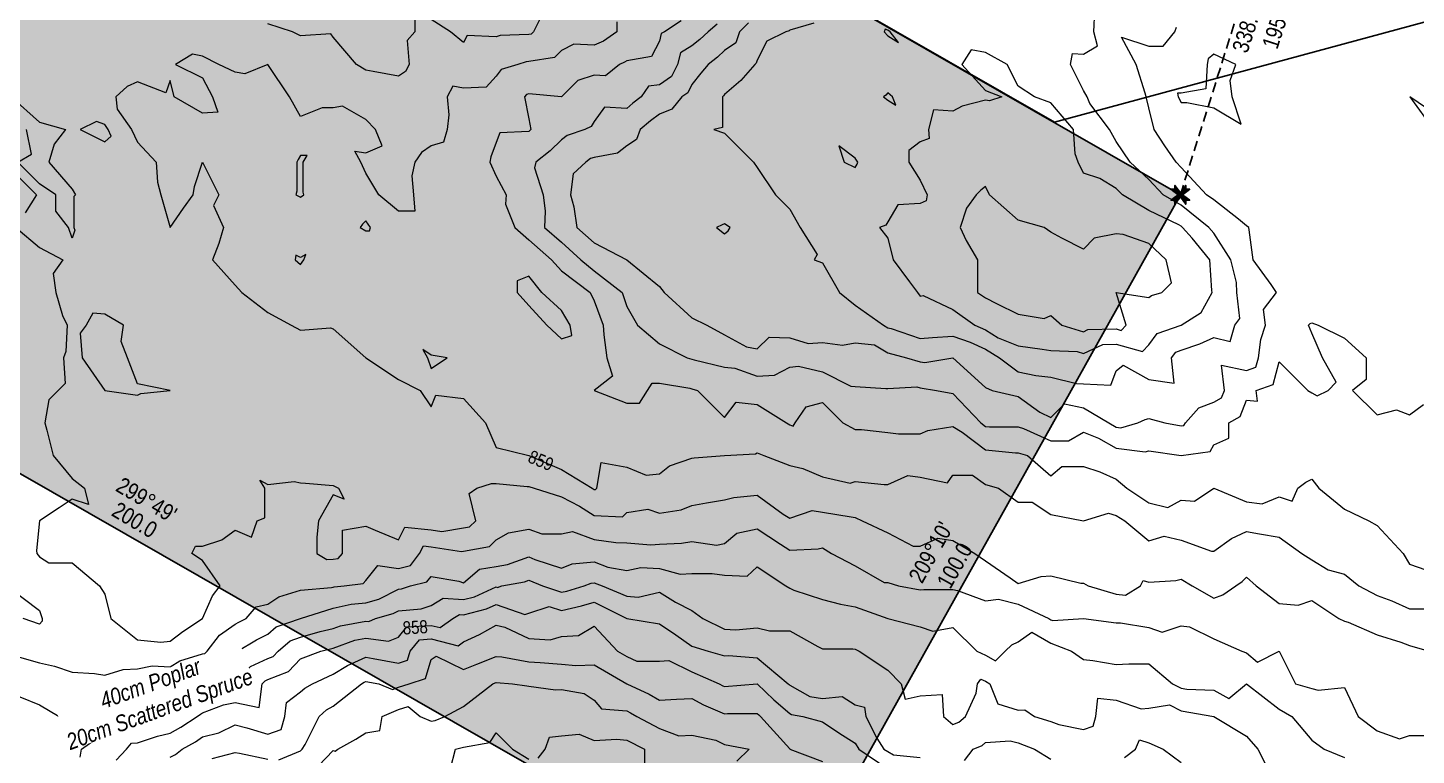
# Model space of a CAD drawing. Extents: x 532589 to 538856, y 6045658 to 6049082.
# Drawn here: x 536781 to 537628, y 6046908 to 6047352 of the extents above; entities that cross this region are included whole.
import ezdxf
from ezdxf.enums import TextEntityAlignment as Align

# ---------------------------------------------------------------- set-up
doc = ezdxf.new("R2010")
doc.units = 0
doc.header["$LTSCALE"] = 5
doc.linetypes.add('foc-TIELINE', pattern=[1.875, 1.25, -0.625])
doc.layers.add('C-TOPO-MAJR', color=7, linetype='Continuous', lineweight=15, true_color=0xd3aa5f)
doc.layers.add('C-TOPO-MINR', color=7, linetype='Continuous', lineweight=13, true_color=0xe9d5af)
doc.layers.add('C-TOPO-MAJR-TEXT', color=7, linetype='Continuous', true_color=0x644b1b)
for name, color, linetype in [('F-RW', 190, 'Continuous'), ('L-BD', 7, 'Continuous'), ('L-MON', 1, 'Continuous'), ('L-TIE', 7, 'foc-TIELINE'), ('L-TIE-T', 7, 'Continuous'), ('P-PROPOSED', 10, 'Continuous'), ('P-PROPOSED-H', 21, 'Continuous'), ('T-BUSH-T', 110, 'Continuous')]:
    doc.layers.add(name, color=color, linetype=linetype)
doc.styles.add('80L', font='ARIALN.TTF', dxfattribs={"height": 10})
doc.styles.add('80LS', font='ARIALNI.TTF', dxfattribs={"height": 10})
doc.styles.get("Standard").update_dxf_attribs({"font": 'ARIALN.TTF'})

# ---------------------------------------------------------------- blocks, each defined once
blk = doc.blocks.new('TEMP')
h = blk.add_hatch(color=255)
h.dxf.hatch_style = 1
h.paths.add_polyline_path([(0, 0.25), (-0.67, 1.15), (-0.67, 0.67), (-1.15, 0.67), (-0.25, 0), (-1.15, -0.67), (-0.67, -0.67), (-0.67, -1.15), (0, -0.25), (0.67, -1.15), (0.67, -0.67), (1.15, -0.67), (0.25, 0), (1.15, 0.67), (0.67, 0.67), (0.67, 1.15)])
h.paths.add_polyline_path([(0.57, 0.85), (0.57, 0.57), (0.85, 0.57), (0.08, 0), (0.85, -0.57), (0.57, -0.57), (0.57, -0.85), (0, -0.08), (-0.57, -0.85), (-0.57, -0.57), (-0.85, -0.57), (-0.08, 0), (-0.85, 0.57), (-0.57, 0.57), (-0.57, 0.85), (0, 0.08)], flags=16)
h = blk.add_hatch(color=1)
h.dxf.hatch_style = 1
h.paths.add_polyline_path([(0, 0.08), (-0.57, 0.85), (-0.57, 0.57), (-0.85, 0.57), (-0.08, 0), (-0.85, -0.57), (-0.57, -0.57), (-0.57, -0.85), (0, -0.08), (0.57, -0.85), (0.57, -0.57), (0.85, -0.57), (0.08, 0), (0.85, 0.57), (0.57, 0.57), (0.57, 0.85)])
at = {"color": 1}
for p, q in [((-0.08, 0), (0.08, 0)), ((0, 0.08), (0, -0.08))]:
    blk.add_line(p, q, dxfattribs=at)
at = {"color": 255, "flags": 128}
blk.add_lwpolyline([(-0.25, 0), (-1.15, 0.67), (-0.67, 0.67), (-0.67, 1.15), (0, 0.25), (0.67, 1.15), (0.67, 0.67), (1.15, 0.67), (0.25, 0), (1.15, -0.67), (0.67, -0.67), (0.67, -1.15), (0, -0.25), (-0.67, -1.15), (-0.67, -0.67), (-1.15, -0.67)], close=True, dxfattribs=at)
at = {"color": 1, "flags": 128}
blk.add_lwpolyline([(-0.08, 0), (-0.85, 0.57), (-0.57, 0.57), (-0.57, 0.85), (0, 0.08), (0.57, 0.85), (0.57, 0.57), (0.85, 0.57), (0.08, 0), (0.85, -0.57), (0.57, -0.57), (0.57, -0.85), (0, -0.08), (-0.57, -0.85), (-0.57, -0.57), (-0.85, -0.57)], close=True, dxfattribs=at)

msp = doc.modelspace()

# ---------------------------------------------------------------- hatches: boundary and pattern name
at = {"layer": 'P-PROPOSED-H'}
h = msp.add_hatch(color=256, dxfattribs=at)
h.dxf.hatch_style = 1
h.paths.add_polyline_path([(536616.85, 6047747.295), (537483.99, 6047250.258), (537240.418, 6046813.855), (536373.158, 6047310.681)])

# ---------------------------------------------------------------- linework, layer by layer
at = {"layer": 'C-TOPO-MAJR', "color": 9, "true_color": 0xbfbfbf, "flags": 128}
for points, elevation in [([(537140.016, 6047355.951), (537140.016, 6047349.829), (537132.011, 6047344.048), (537126.229, 6047341.684), (537113.906, 6047342.244), (537106.321, 6047338.452), (537102.055, 6047334.187), (537086.413, 6047331.582), (537084.818, 6047331.515), (537079.77, 6047329.921), (537069.566, 6047326.859), (537066.504, 6047322.685), (537060.444, 6047316.073), (537046.596, 6047315.443), (537039.96, 6047316.649), (537036.642, 6047310.013), (537037.548, 6047299.153), (537036.642, 6047290.104), (537034.343, 6047282.449), (537026.688, 6047280.15), (537020.833, 6047276.051), (537016.733, 6047270.196), (537015.073, 6047261.903), (537015.967, 6047250.288), (537016.733, 6047240.334), (537006.779, 6047240.334), (536994.832, 6047250.288), (536986.871, 6047263.553), (536983.805, 6047270.196), (536980.228, 6047276.839), (536986.871, 6047275.889), (536996.825, 6047280.15), (536992.726, 6047290.104), (536986.871, 6047296.325), (536972.656, 6047304.32), (536966.963, 6047303.37), (536960.32, 6047303.37), (536947.054, 6047298.065), (536940.418, 6047310.013), (536927.146, 6047329.921), (536913.092, 6047324.066), (536907.238, 6047325.181), (536897.284, 6047329.921), (536887.329, 6047334.897), (536881.109, 6047336.142), (536870.743, 6047329.921), (536887.329, 6047321.628), (536893.39, 6047310.013), (536896.619, 6047300.723), (536887.329, 6047300.059), (536869.912, 6047310.013), (536867.421, 6047319.967), (536864.931, 6047312.503), (536847.513, 6047319.2), (536841.226, 6047316.299), (536834.245, 6047310.013), (536835.076, 6047302.541), (536843.958, 6047290.104), (536847.513, 6047282.449), (536858.89, 6047270.196), (536859.766, 6047257.943), (536861.892, 6047250.288), (536867.421, 6047230.379), (536875.715, 6047241.994), (536881.636, 6047250.288), (536882.349, 6047255.269), (536887.329, 6047270.196), (536897.284, 6047250.288), (536893.972, 6047243.645), (536900.001, 6047230.379), (536897.284, 6047220.425), (536893.306, 6047210.471), (536907.238, 6047194.99), (536911.222, 6047190.563), (536927.146, 6047178.309), (536941.361, 6047170.654), (536947.054, 6047167.589), (536965.302, 6047168.994), (536966.963, 6047168.441), (536986.871, 6047150.746), (537006.779, 6047137.471), (537020.045, 6047130.838), (537026.688, 6047120.884), (537029.534, 6047127.991), (537046.596, 6047125.863), (537059.868, 6047110.929), (537066.504, 6047096.002), (537086.413, 6047091.021), (537106.321, 6047082.6), (537124.984, 6047071.113), (537126.229, 6047070.316), (537127.06, 6047070.282), (537127.89, 6047071.113), (537130.499, 6047086.751), (537146.138, 6047083.994), (537158.085, 6047079.074), (537166.046, 6047079.959), (537172.267, 6047084.8), (537185.954, 6047089.36), (537187.283, 6047089.693), (537205.863, 6047091.021), (537224.775, 6047092.017), (537225.771, 6047092.682), (537229.757, 6047091.021), (537245.679, 6047084.899), (537253.64, 6047083.06), (537265.588, 6047078.14), (537282.43, 6047074.179), (537285.496, 6047075.097), (537303.191, 6047073.326), (537305.404, 6047073.326), (537317.658, 6047078.768), (537325.312, 6047077.749), (537341.899, 6047074.434), (537345.221, 6047079.076), (537357.166, 6047079.076), (537365.129, 6047073.457), (537373.092, 6047071.113), (537385.037, 6047062.573), (537393.577, 6047062.573), (537404.946, 6047054.995), (537424.854, 6047051.205), (537440.164, 6047055.803), (537444.762, 6047054.525), (537450.195, 6047051.205), (537464.671, 6047038.951), (537474.039, 6047041.836), (537484.579, 6047039.442), (537503.064, 6047032.719), (537504.487, 6047032.624), (537515.208, 6047040.484), (537524.396, 6047044.568), (537532.357, 6047043.243), (537544.304, 6047041.25), (537558.09, 6047031.296), (537564.212, 6047027.316), (537574.167, 6047021.342), (537584.121, 6047018.624), (537592.967, 6047011.388), (537604.029, 6047005.533), (537613.077, 6047002.34), (537623.937, 6046997.451), (537637.874, 6046997.451)], 4295), ([(537306.937, 6047349.829), (537305.404, 6047350.696), (537303.871, 6047351.362), (537303.191, 6047349.829), (537305.404, 6047347.339), (537312.04, 6047343.193), (537306.937, 6047349.829)], 4300), ([(537485.376, 6047230.379), (537484.579, 6047231.022), (537483.046, 6047231.912), (537464.671, 6047240.732), (537448.747, 6047250.288), (537444.762, 6047254.023), (537434.808, 6047260.242), (537424.854, 6047263.555), (537421.708, 6047270.196), (537419.874, 6047275.176), (537418.732, 6047290.104), (537404.946, 6047306.391), (537394.992, 6047310.013), (537385.037, 6047316.656), (537378.405, 6047329.921), (537365.129, 6047337.161), (537356.279, 6047338.771), (537350.653, 6047329.921), (537365.129, 6047313.997), (537375.083, 6047310.013), (537367.473, 6047307.669), (537365.129, 6047308.02), (537350.796, 6047304.438), (537345.221, 6047301.304), (537333.274, 6047302.051), (537330.292, 6047290.104), (537330.745, 6047284.672), (537325.312, 6047282.633), (537318.205, 6047277.304), (537318.205, 6047270.196), (537325.312, 6047259.134), (537329.501, 6047250.288), (537328.931, 6047246.67), (537325.312, 6047244.98), (537311.625, 6047244.067), (537305.404, 6047233.701), (537304.159, 6047231.625), (537300.427, 6047230.379), (537305.404, 6047223.743), (537308.726, 6047210.471), (537318.676, 6047197.199), (537323.652, 6047190.563), (537325.312, 6047188.349), (537327.124, 6047188.751), (537345.221, 6047180.134), (537358.493, 6047170.654), (537365.129, 6047167.727), (537372.784, 6047163), (537385.037, 6047157.986), (537399.708, 6047155.984), (537404.946, 6047155.27), (537421.063, 6047154.537), (537424.854, 6047153.399), (537436.618, 6047158.89), (537444.762, 6047159.08), (537460.818, 6047154.599), (537464.671, 6047158.708), (537469.791, 6047165.534), (537484.579, 6047170.654), (537496.666, 6047178.475), (537503.38, 6047190.563), (537503.159, 6047191.891), (537501.997, 6047210.471), (537491.215, 6047223.743), (537485.376, 6047230.379)], 4300), ([(537308.251, 6047310.013), (537305.404, 6047312.503), (537304.297, 6047311.12), (537302.914, 6047310.013), (537305.404, 6047308.021), (537310.381, 6047305.036), (537308.251, 6047310.013)], 4300), ([(536948.715, 6047270.196), (536951.041, 6047274.183), (536947.054, 6047274.183), (536945.522, 6047271.729), (536944.841, 6047270.196), (536944.841, 6047252.501), (536944.208, 6047250.288), (536947.054, 6047248.755), (536949.046, 6047250.288), (536948.715, 6047251.948), (536948.715, 6047270.196)], 4295), ([(536989.085, 6047228.166), (536989.718, 6047230.379), (536986.871, 6047234.366), (536984.879, 6047232.371), (536983.55, 6047230.379), (536986.871, 6047228.166), (536989.085, 6047228.166)], 4295), ([(536949.046, 6047210.471), (536950.376, 6047213.793), (536947.054, 6047212.004), (536944.208, 6047213.318), (536943.733, 6047210.471), (536947.054, 6047207.625), (536949.046, 6047210.471)], 4295), ([(537111.559, 6047170.654), (537106.321, 6047179.703), (537094.374, 6047190.563), (537086.413, 6047200.517), (537079.176, 6047197.799), (537079.176, 6047190.563), (537086.413, 6047182.602), (537097.273, 6047170.654), (537106.321, 6047162.361), (537112.542, 6047164.434), (537111.559, 6047170.654)], 4295), ([(537030.674, 6047146.76), (537036.642, 6047150.746), (537026.688, 6047152.407), (537021.711, 6047155.723), (537024.474, 6047150.746), (537026.688, 6047144.11), (537030.674, 6047146.76)], 4295), ([(536834.468, 6046904.982), (536840.877, 6046911.846), (536843.958, 6046915.401), (536847.513, 6046915.533), (536859.678, 6046919.59), (536867.421, 6046921.457), (536874.058, 6046925.118), (536884.009, 6046931.755), (536886.058, 6046933.026), (536887.329, 6046933.889), (536900.091, 6046938.902), (536907.238, 6046940.201), (536921.786, 6046937.115), (536923.685, 6046951.663), (536925.377, 6046953.432), (536927.146, 6046954.23), (536939.648, 6046959.07), (536947.054, 6046966.831), (536959.491, 6046971.571), (536966.963, 6046973.383), (536980.234, 6046978.208), (536986.871, 6046979.431), (537000.747, 6046977.603), (537006.779, 6046980.226), (537011.854, 6046986.405), (537026.688, 6046987.333), (537032.217, 6046985.951), (537039.96, 6046991.48), (537044.108, 6046993.968), (537046.596, 6046993.794), (537060.606, 6046997.378), (537066.504, 6047000.087), (537083.922, 6046993.97), (537086.413, 6046994.8), (537098.855, 6046998.946), (537106.321, 6046996.457), (537118.538, 6046999.171), (537126.229, 6047001.434), (537146.138, 6046991.48), (537166.046, 6046988.333), (537176, 6046981.525), (537185.954, 6046974.718), (537195.908, 6046971.571), (537205.863, 6046968.725), (537208.461, 6046968.972), (537225.771, 6046967.591), (537244.73, 6046951.663), (537245.216, 6046951.199), (537245.679, 6046950.796), (537257.844, 6046943.92), (537265.588, 6046942.671), (537277.675, 6046943.842), (537285.496, 6046938.781), (537291.183, 6046937.442), (537292.132, 6046931.755), (537298.764, 6046918.487), (537303.105, 6046911.846), (537305.404, 6046910.273), (537308.92, 6046908.33), (537325.312, 6046906.609)], 4290), ([(537352.328, 6046904.739), (537357.658, 6046911.846), (537362.994, 6046913.981), (537365.129, 6046915.831), (537380.062, 6046916.821), (537385.037, 6046915.637), (537394.992, 6046911.846), (537404.946, 6046905.724)], 4290), ([(537449.956, 6046906.653), (537456.71, 6046911.846), (537458.984, 6046917.533), (537464.671, 6046915.637), (537473.517, 6046911.846), (537484.579, 6046903.553)], 4290)]:
    msp.add_lwpolyline(points, dxfattribs=dict(at, elevation=elevation))
at = {"layer": 'C-TOPO-MINR', "color": 254, "true_color": 0xd9d9d9, "flags": 128}
for points, elevation in [([(537016.727, 6047359.79), (537016.727, 6047349.829), (537012.206, 6047344.403), (537013.414, 6047329.921), (537011.203, 6047325.498), (537006.779, 6047322.682), (536991.29, 6047325.502), (536986.871, 6047326.306), (536981.187, 6047329.921), (536966.963, 6047346.504), (536965.633, 6047348.499), (536947.054, 6047347.344), (536942.082, 6047349.829), (536927.146, 6047354.606)], 4294), ([(537094.944, 6047361.206), (537089.253, 6047349.829), (537087.833, 6047348.409), (537086.413, 6047348.173), (537068.892, 6047347.442), (537066.504, 6047346.688), (537048.805, 6047347.62), (537046.596, 6047343.203), (537038.642, 6047349.829), (537026.688, 6047357.298)], 4294), ([(537179.319, 6047356.465), (537169.11, 6047349.829), (537167.217, 6047348.658), (537166.046, 6047344.14), (537161.306, 6047334.661), (537146.138, 6047332.13), (537144.855, 6047331.204), (537141.718, 6047329.921), (537133.196, 6047322.954), (537126.229, 6047323.286), (537116.274, 6047319.968), (537106.321, 6047310.014), (537106.32, 6047310.014), (537086.413, 6047312.001), (537084.883, 6047311.542), (537083.761, 6047310.013), (537086.413, 6047296.746), (537087.657, 6047290.104), (537087.035, 6047289.482), (537086.413, 6047288.999), (537068.601, 6047288.008), (537066.504, 6047282.136), (537063.188, 6047273.512), (537062.524, 6047270.196), (537066.504, 6047261.67), (537072.634, 6047250.288), (537072.196, 6047244.596), (537077.757, 6047230.379), (537086.413, 6047222.724), (537100.261, 6047210.471), (537106.321, 6047203.834), (537123.744, 6047190.563), (537126.229, 6047185.59), (537131.658, 6047170.654), (537132.2, 6047164.684), (537134.019, 6047150.746), (537137.427, 6047139.548), (537126.229, 6047130.841), (537126.227, 6047130.84), (537126.224, 6047130.838), (537126.229, 6047130.814), (537126.231, 6047130.836), (537146.138, 6047123.093), (537153.882, 6047123.093), (537158.805, 6047130.838), (537161.62, 6047135.264), (537166.046, 6047135.264), (537184.628, 6047132.164), (537185.954, 6047131.743), (537189.272, 6047130.838), (537205.863, 6047114.247), (537212.972, 6047123.728), (537225.771, 6047122.127), (537243.685, 6047110.929), (537245.679, 6047109.756), (537247.674, 6047108.935), (537249.005, 6047110.929), (537255.636, 6047120.881), (537265.588, 6047123.373), (537278.031, 6047110.929), (537285.496, 6047106.949), (537289.476, 6047106.949), (537305.404, 6047105.074), (537312.039, 6047104.294), (537325.312, 6047104.294), (537329.838, 6047106.404), (537345.221, 6047108.836), (537350.905, 6047105.245), (537365.129, 6047094.575), (537383.444, 6047092.614), (537385.037, 6047092.614), (537390.727, 6047091.021), (537404.946, 6047078.581), (537411.581, 6047084.386), (537424.854, 6047084.386), (537434.811, 6047081.065), (537444.762, 6047076.64), (537451.397, 6047071.113), (537464.671, 6047062.063), (537476.381, 6047059.402), (537484.579, 6047063.874), (537492.542, 6047063.15), (537504.487, 6047071.109), (537504.489, 6047071.111), (537524.396, 6047062.818), (537533.876, 6047061.632), (537544.304, 6047065.804), (537552.267, 6047063.15), (537555.676, 6047071.113), (537560.478, 6047074.847), (537564.212, 6047076.543), (537568.48, 6047071.113), (537584.121, 6047058.23), (537599.056, 6047051.205), (537604.029, 6047048.364), (537619.957, 6047031.296), (537623.937, 6047024.662), (537633.885, 6047021.348)], 4296), ([(537260.278, 6047355.139), (537245.679, 6047350.695), (537245.205, 6047350.303), (537243.192, 6047349.829), (537231.579, 6047344.021), (537225.771, 6047332.408), (537225.149, 6047330.543), (537224.24, 6047329.921), (537215.818, 6047319.966), (537205.863, 6047311.544), (537205.176, 6047310.699), (537204.618, 6047310.013), (537204.618, 6047291.349), (537199.221, 6047290.104), (537205.863, 6047287.894), (537223.56, 6047270.196), (537225.771, 6047266.879), (537236.828, 6047250.288), (537245.679, 6047241.436), (537251.902, 6047230.379), (537262.27, 6047213.788), (537260.609, 6047210.471), (537265.588, 6047208.661), (537276.064, 6047190.563), (537285.496, 6047182.773), (537302.915, 6047170.654), (537305.404, 6047169.123), (537307.501, 6047168.558), (537325.312, 6047162.417), (537332.777, 6047163.19), (537345.221, 6047164.018), (537355.701, 6047160.174), (537365.129, 6047156.015), (537373.661, 6047150.746), (537385.037, 6047142.214), (537395.896, 6047139.887), (537404.946, 6047138.8), (537420.664, 6047135.028), (537424.854, 6047134.818), (537441.621, 6047133.979), (537444.762, 6047142.778), (537449.187, 6047146.322), (537464.671, 6047137.475), (537480.156, 6047135.261), (537478.606, 6047150.746), (537481.166, 6047154.159), (537484.579, 6047155.341), (537495.956, 6047159.277), (537504.487, 6047163.187), (537514.444, 6047160.698), (537517.286, 6047170.654), (537520.248, 6047174.802), (537518.495, 6047190.563), (537518.268, 6047196.69), (537514.726, 6047210.471), (537504.487, 6047226.76), (537501.303, 6047230.379), (537484.579, 6047243.866), (537473.52, 6047250.288), (537464.671, 6047259.658), (537453.473, 6047270.196), (537444.762, 6047282.866), (537440.782, 6047290.104), (537428.836, 6047306.031), (537427.065, 6047310.013), (537424.854, 6047313.994), (537416.891, 6047329.921), (537418.219, 6047336.556), (537424.854, 6047336.045), (537433.387, 6047341.297), (537431.254, 6047349.829), (537431.72, 6047362.872)], 4299), ([(537201.269, 6047354.423), (537195.909, 6047349.829), (537190.797, 6047344.987), (537185.954, 6047341.298), (537178.927, 6047336.948), (537177.105, 6047329.921), (537173.511, 6047322.456), (537166.046, 6047317.478), (537159.411, 6047316.648), (537154.847, 6047310.013), (537149.903, 6047306.247), (537146.138, 6047303.047), (537132.513, 6047303.729), (537126.229, 6047295.08), (537124.421, 6047291.913), (537120.547, 6047290.104), (537109.877, 6047286.548), (537106.321, 6047283.881), (537099.477, 6047277.04), (537090.679, 6047270.196), (537089.927, 6047266.682), (537095.174, 6047250.288), (537096.367, 6047240.333), (537095.893, 6047230.379), (537106.321, 6047221.254), (537118.085, 6047210.471), (537126.229, 6047203.836), (537143.295, 6047190.563), (537146.138, 6047182.034), (537152.776, 6047170.654), (537166.046, 6047159.277), (537183.116, 6047150.746), (537185.954, 6047149.844), (537187.195, 6047149.505), (537205.863, 6047145.057), (537212.152, 6047144.457), (537225.771, 6047139.464), (537236.347, 6047140.17), (537245.679, 6047145.057), (537250.874, 6047145.552), (537265.588, 6047142.119), (537282.842, 6047133.491), (537285.496, 6047133.18), (537304.162, 6047132.08), (537305.404, 6047132.007), (537323.101, 6047133.049), (537325.312, 6047132.43), (537335.27, 6047130.838), (537345.221, 6047128.849), (537362.286, 6047110.929), (537365.129, 6047108.797), (537367.518, 6047108.541), (537385.037, 6047108.541), (537388.355, 6047107.612), (537404.946, 6047100.07), (537415.805, 6047100.07), (537424.854, 6047105.24), (537434.046, 6047101.738), (537444.762, 6047095.516), (537462.459, 6047093.233), (537464.671, 6047093.865), (537484.563, 6047091.021), (537484.579, 6047091.018), (537484.582, 6047091.019), (537484.595, 6047091.021), (537502.098, 6047093.411), (537504.487, 6047097.656), (537513.679, 6047101.738), (537513.679, 6047110.929), (537520.415, 6047114.91), (537524.396, 6047124.865), (537531.033, 6047124.201), (537530.368, 6047130.838), (537540.638, 6047134.504), (537544.304, 6047148.263), (537561.729, 6047130.838), (537564.212, 6047129.419), (537567.522, 6047127.529), (537574.16, 6047130.838), (537579.148, 6047135.81), (537570.849, 6047150.746), (537564.212, 6047165.682), (537562.224, 6047170.654), (537563.218, 6047171.648), (537564.212, 6047171.98), (537568.189, 6047170.654), (537584.121, 6047162.689), (537597.392, 6047150.746), (537597.392, 6047137.475), (537589.093, 6047130.838), (537604.029, 6047115.902), (537615.974, 6047118.893), (537623.937, 6047115.904), (537632.472, 6047122.303)], 4297), ([(537220.38, 6047355.221), (537214.988, 6047349.829), (537212.706, 6047342.985), (537205.863, 6047338.303), (537201.558, 6047334.225), (537195.908, 6047329.921), (537191.445, 6047324.43), (537185.954, 6047317.673), (537183.465, 6047312.502), (537179.731, 6047310.013), (537173.597, 6047302.462), (537166.046, 6047299.585), (537160.665, 6047295.486), (537154.333, 6047290.104), (537152.195, 6047284.047), (537146.138, 6047280.151), (537140.565, 6047275.769), (537126.229, 6047273.04), (537124.096, 6047272.329), (537121.251, 6047270.196), (537113.487, 6047263.03), (537111.752, 6047250.288), (537113.788, 6047242.821), (537115.75, 6047230.379), (537126.229, 6047220.899), (537146.133, 6047210.476), (537146.138, 6047210.474), (537146.141, 6047210.471), (537166.046, 6047194.295), (537169.031, 6047190.563), (537185.954, 6047175.18), (537195.007, 6047170.654), (537205.863, 6047164.683), (537219.134, 6047157.383), (537225.771, 6047156.175), (537233.011, 6047163.415), (537245.679, 6047162.863), (537256.88, 6047159.454), (537265.588, 6047160.035), (537277.837, 6047158.405), (537285.496, 6047159.799), (537297.438, 6047158.712), (537305.404, 6047153.809), (537316.78, 6047150.746), (537325.312, 6047148.357), (537328.157, 6047147.902), (537345.205, 6047150.746), (537345.219, 6047150.748), (537345.221, 6047150.748), (537345.225, 6047150.746), (537365.129, 6047132.492), (537369.101, 6047130.838), (537385.037, 6047127.045), (537398.315, 6047117.56), (537404.946, 6047114.245), (537413.242, 6047122.541), (537424.854, 6047120.219), (537440.337, 6047110.929), (537444.762, 6047108.36), (537447.713, 6047107.979), (537458.04, 6047110.929), (537462.577, 6047113.023), (537464.671, 6047113.582), (537474.622, 6047110.929), (537484.579, 6047109.12), (537486.171, 6047109.337), (537487.067, 6047110.929), (537495.198, 6047120.219), (537504.487, 6047123.598), (537509.038, 6047126.287), (537510.857, 6047130.838), (537509.014, 6047146.22), (537524.396, 6047142.924), (537530.16, 6047144.982), (537531.696, 6047150.746), (537533.178, 6047161.872), (537535.881, 6047170.654), (537534.781, 6047180.177), (537542.776, 6047190.563), (537539.338, 6047195.529), (537528.377, 6047210.471), (537525.925, 6047228.85), (537525.816, 6047230.379), (537524.396, 6047231.326), (537519.423, 6047235.352), (537504.487, 6047247.145), (537499.894, 6047250.288), (537484.579, 6047266.881), (537481.519, 6047270.196), (537474.628, 6047280.147), (537467.988, 6047290.104), (537464.671, 6047303.387), (537463.143, 6047310.013), (537462.464, 6047312.22), (537457.012, 6047329.921), (537448.076, 6047346.516), (537464.671, 6047340.981), (537473.519, 6047340.981), (537480.607, 6047349.829), (537481.74, 6047352.668)], 4298), ([(537514.443, 6047319.965), (537517.765, 6047329.921), (537504.487, 6047336.049), (537501.024, 6047333.384), (537500.295, 6047329.921), (537499.508, 6047314.992), (537484.579, 6047312.355), (537482.237, 6047312.355), (537482.684, 6047310.013), (537484.579, 6047306.695), (537487.896, 6047306.695), (537504.487, 6047303.374), (537521.086, 6047293.414), (537515.55, 6047310.013), (537514.443, 6047319.965)], 4297), ([(536770.365, 6047310.013), (536787.788, 6047294.528), (536803.714, 6047290.104), (536796.637, 6047281.255), (536793.472, 6047270.196), (536807.696, 6047253.613), (536809.691, 6047250.288), (536808.805, 6047249.179), (536808.805, 6047230.379), (536809.359, 6047228.717), (536807.696, 6047223.735), (536805.48, 6047230.379), (536797.73, 6047240.346), (536797.73, 6047250.288), (536787.788, 6047256.929), (536774.521, 6047270.196), (536782.815, 6047275.169), (536779.824, 6047290.104)], 4294), ([(537643.846, 6047296.743), (537623.949, 6047310.001), (537638.536, 6047290.104)], 4298), ([(536829.736, 6047290.104), (536827.604, 6047293.089), (536822.63, 6047295.078), (536812.675, 6047290.104), (536827.604, 6047282.64), (536831.584, 6047286.124), (536829.736, 6047290.104)], 4294), ([(537286.743, 6047268.949), (537287.159, 6047270.196), (537285.496, 6047272.69), (537275.53, 6047280.162), (537278.852, 6047270.196), (537285.496, 6047266.871), (537286.743, 6047268.949)], 4299), ([(536767.879, 6047268.386), (536785.978, 6047250.288), (536778.939, 6047239.228)], 4294), ([(537475.393, 6047210.471), (537464.671, 6047220.427), (537449.187, 6047225.955), (537444.762, 6047226.398), (537431.492, 6047223.742), (537424.854, 6047217.098), (537411.587, 6047223.738), (537404.946, 6047227.536), (537400.964, 6047230.379), (537385.037, 6047234.803), (537367.614, 6047250.288), (537365.129, 6047255.26), (537362.288, 6047253.129), (537359.445, 6047250.288), (537353.512, 6047241.996), (537349.645, 6047230.379), (537353.189, 6047222.411), (537360.155, 6047210.471), (537360.155, 6047195.537), (537360.155, 6047190.563), (537365.129, 6047187.247), (537371.763, 6047183.928), (537385.037, 6047177.289), (537400.963, 6047174.638), (537404.946, 6047176.628), (537411.584, 6047170.654), (537424.854, 6047166.672), (537427.569, 6047167.939), (537444.762, 6047168.339), (537447.973, 6047167.443), (537450.985, 6047170.654), (537444.765, 6047190.561), (537464.671, 6047187.503), (537466.478, 6047188.755), (537472.624, 6047190.563), (537478.605, 6047196.536), (537475.393, 6047210.471)], 4301), ([(536773.306, 6047230.379), (536787.788, 6047218.128), (536802.007, 6047210.471), (536796.083, 6047202.176), (536797.744, 6047190.563), (536801.722, 6047176.628), (536804.708, 6047170.654), (536803.902, 6047154.54), (536802.385, 6047150.746), (536803.428, 6047135.106), (536799.16, 6047130.838), (536793.474, 6047125.152), (536791.101, 6047110.929), (536792.207, 6047106.51), (536796.083, 6047091.021), (536807.696, 6047077.083), (536815.161, 6047071.113), (536817.644, 6047061.165), (536807.696, 6047064.479), (536799.733, 6047059.168), (536787.792, 6047051.205), (536787.8, 6047051.192), (536787.788, 6047051.192), (536785.978, 6047033.106), (536786.128, 6047031.296), (536787.788, 6047029.2), (536793.477, 6047025.607), (536807.696, 6047025.607), (536824.287, 6047011.388), (536827.604, 6047006.409), (536831.335, 6046991.48), (536847.513, 6046978.541), (536861.891, 6046977.102), (536867.421, 6046977.794), (536875.241, 6046983.659), (536887.327, 6046991.48), (536887.327, 6046991.482), (536887.329, 6046991.483), (536893.389, 6047005.329), (536898.048, 6047011.388), (536887.329, 6047026.877), (536880.703, 6047031.296), (536882.91, 6047035.715), (536887.329, 6047035.715), (536898.942, 6047039.592), (536907.238, 6047045.515), (536917.201, 6047041.241), (536920.502, 6047051.205), (536925.333, 6047053.018), (536925.333, 6047071.113), (536922.163, 6047076.096), (536927.146, 6047073.329), (536943.078, 6047075.09), (536947.054, 6047074.426), (536950.114, 6047074.172), (536966.963, 6047072.776), (536970.288, 6047071.113), (536973.607, 6047064.469), (536966.963, 6047067.126), (536958.111, 6047051.205), (536957.004, 6047041.246), (536957.004, 6047031.296), (536963.168, 6047027.502), (536966.963, 6047027.832), (536970.027, 6047028.231), (536972.654, 6047031.296), (536972.654, 6047045.513), (536986.871, 6047047.885), (536992.561, 6047045.515), (537006.779, 6047039.592), (537010.761, 6047047.223), (537026.688, 6047045.59), (537033.323, 6047044.569), (537046.596, 6047046.939), (537050.215, 6047047.585), (537054.061, 6047051.205), (537049.915, 6047067.793), (537054.564, 6047071.113), (537063.662, 6047073.956), (537066.504, 6047073.956), (537085.363, 6047072.163), (537086.413, 6047072.063), (537089.738, 6047071.113), (537106.321, 6047065.876), (537117.38, 6047060.054), (537126.229, 6047054.389), (537143.651, 6047053.692), (537146.138, 6047056.179), (537158.937, 6047058.314), (537166.046, 6047055.944), (537179.317, 6047057.842), (537185.954, 6047060.574), (537194.914, 6047062.153), (537205.863, 6047064.087), (537211.55, 6047065.425), (537225.771, 6047066.919), (537241.693, 6047055.191), (537245.679, 6047052.867), (537259.365, 6047057.427), (537265.588, 6047056.443), (537283.011, 6047053.69), (537285.496, 6047053.193), (537289.915, 6047051.205), (537305.404, 6047043.87), (537320.893, 6047035.715), (537325.312, 6047035.715), (537336.031, 6047040.486), (537345.221, 6047039.26), (537358.491, 6047031.296), (537365.129, 6047026.7), (537380.054, 6047016.371), (537385.037, 6047012.923), (537399.09, 6047017.244), (537404.946, 6047017.61), (537423.191, 6047013.051), (537424.854, 6047013.051), (537427.704, 6047011.388), (537444.762, 6047006.412), (537450.45, 6047005.7), (537459.698, 6047011.388), (537461.357, 6047014.701), (537464.671, 6047013.727), (537481.263, 6047014.704), (537484.579, 6047015.653), (537491.213, 6047011.388), (537504.487, 6047003.923), (537509.916, 6047005.959), (537517.761, 6047011.388), (537521.682, 6047014.101), (537524.396, 6047016.815), (537530.366, 6047011.388), (537544.304, 6047000.669), (537555.917, 6046999.775), (537564.212, 6047002.536), (537580.803, 6046991.48), (537584.121, 6046989.821), (537586.332, 6046989.269), (537604.029, 6046981.527), (537618.511, 6046976.998), (537623.937, 6046975.083), (537635.877, 6046971.571)], 4294), ([(537208.073, 6047228.169), (537209.18, 6047230.379), (537205.863, 6047232.59), (537204.332, 6047231.91), (537200.884, 6047230.379), (537205.863, 6047226.398), (537208.073, 6047228.169)], 4299), ([(536867.423, 6047130.838), (536867.421, 6047130.841), (536867.415, 6047130.844), (536847.513, 6047134.824), (536841.383, 6047150.746), (536837.554, 6047160.705), (536838.977, 6047170.654), (536827.604, 6047177.289), (536820.366, 6047177.893), (536816.232, 6047170.654), (536812.676, 6047165.674), (536813.826, 6047150.746), (536827.598, 6047130.844), (536827.596, 6047130.838), (536827.604, 6047130.814), (536827.608, 6047130.834), (536847.513, 6047127.988), (536849.507, 6047128.843), (536867.421, 6047130.835), (536867.424, 6047130.835), (536867.423, 6047130.838)], 4294), ([(536769.868, 6046969.583), (536787.788, 6046964.458), (536796.838, 6046962.521), (536807.696, 6046958.69), (536821.383, 6046957.884), (536827.604, 6046956.903), (536838.752, 6046960.423), (536847.513, 6046960.789), (536856.437, 6046962.647), (536867.421, 6046961.938), (536873.394, 6046965.599), (536887.329, 6046969.999), (536888.687, 6046970.214), (536890.044, 6046971.571), (536897.538, 6046981.271), (536907.238, 6046988.017), (536909.391, 6046989.326), (536913.877, 6046991.48), (536919.907, 6046998.718), (536927.146, 6047000.326), (536933.783, 6047004.751), (536947.054, 6047008.79), (536966.016, 6047010.441), (536966.963, 6047010.747), (536967.486, 6047010.865), (536973.596, 6047011.388), (536985.341, 6047012.918), (536986.871, 6047014.703), (536994.245, 6047023.922), (537006.779, 6047021.964), (537014.245, 6047023.831), (537019.764, 6047031.296), (537022.138, 6047035.846), (537026.688, 6047035.379), (537045.39, 6047032.502), (537046.596, 6047032.717), (537062.283, 6047035.518), (537066.504, 6047039.491), (537073.878, 6047043.831), (537086.413, 6047046.013), (537094.374, 6047043.243), (537106.321, 6047043.243), (537112.954, 6047044.571), (537126.229, 6047039.829), (537139.503, 6047037.931), (537146.138, 6047037.665), (537160.851, 6047036.491), (537166.046, 6047036.986), (537179.622, 6047037.629), (537185.954, 6047038.63), (537200.884, 6047036.274), (537205.863, 6047037.422), (537213.329, 6047043.738), (537225.771, 6047046.225), (537239.997, 6047036.979), (537245.679, 6047033.191), (537262.873, 6047034.011), (537265.588, 6047034.614), (537271.016, 6047031.296), (537285.496, 6047023.714), (537303.197, 6047013.595), (537305.404, 6047013.595), (537312.029, 6047011.388), (537325.312, 6047009.046), (537327.408, 6047009.293), (537345.221, 6047009.293), (537348.064, 6047008.545), (537365.129, 6047002.339), (537373.093, 6047003.424), (537385.037, 6047000.263), (537403.703, 6046991.48), (537404.946, 6046990.769), (537406.115, 6046990.31), (537424.806, 6046991.48), (537424.851, 6046991.483), (537424.854, 6046991.482), (537424.878, 6046991.48), (537444.762, 6046988.826), (537447.416, 6046988.826), (537464.671, 6046985.948), (537472.97, 6046983.18), (537484.579, 6046987.055), (537489.554, 6046986.505), (537504.487, 6046979.038), (537521.556, 6046971.571), (537524.396, 6046970.624), (537531.029, 6046964.938), (537544.255, 6046971.571), (537544.292, 6046971.583), (537544.304, 6046971.575), (537544.308, 6046971.571), (537544.328, 6046971.547), (537554.255, 6046951.663), (537564.212, 6046948.82), (537568.194, 6046947.681), (537584.121, 6046949.453), (537592.501, 6046931.755), (537604.029, 6046922.993), (537617.716, 6046918.068), (537623.937, 6046920.144), (537635.548, 6046920.144)], 4293), ([(536775.845, 6046943.697), (536787.788, 6046938.779), (536799.73, 6046931.755), (536807.696, 6046927.773), (536810.038, 6046929.412), (536811.488, 6046931.755), (536816.686, 6046942.673), (536827.604, 6046942.332), (536836.652, 6046942.615), (536847.513, 6046945.028), (536852.783, 6046946.393), (536867.421, 6046948.917), (536869.115, 6046949.969), (536871.613, 6046951.663), (536881.357, 6046957.635), (536887.329, 6046959.521), (536897.736, 6046961.164), (536907.238, 6046970.669), (536907.679, 6046971.13), (536908.656, 6046971.571), (536920.152, 6046978.565), (536927.146, 6046981.922), (536932.23, 6046986.396), (536947.054, 6046991.478), (536947.059, 6046991.48), (536966.963, 6046997.902), (536977.964, 6047000.387), (536986.871, 6047001.149), (536994.835, 6047003.424), (537006.779, 6047009.397), (537008.589, 6047009.579), (537014.242, 6047011.388), (537024.198, 6047013.877), (537026.688, 6047017.245), (537043.753, 6047014.231), (537046.596, 6047013.378), (537056.282, 6047021.61), (537066.504, 6047023.207), (537073.316, 6047024.484), (537086.413, 6047029.163), (537090.145, 6047027.564), (537106.321, 6047022.17), (537112.762, 6047024.855), (537126.229, 6047026.16), (537134.61, 6047022.916), (537146.138, 6047020.909), (537154.67, 6047022.764), (537166.046, 6047022.007), (537178.715, 6047018.628), (537185.954, 6047018.971), (537198.28, 6047018.971), (537205.863, 6047018.024), (537219.713, 6047017.446), (537225.771, 6047022.999), (537243.196, 6047011.388), (537245.679, 6047010.064), (537248.162, 6047008.905), (537265.588, 6047003.09), (537276.647, 6047000.328), (537285.496, 6046998.723), (537305.392, 6046991.48), (537305.404, 6046991.476), (537305.407, 6046991.476), (537325.312, 6046986.502), (537332.971, 6046983.821), (537345.221, 6046986.051), (537359.7, 6046971.571), (537365.129, 6046969.183), (537371.102, 6046965.599), (537377.074, 6046971.571), (537381.056, 6046975.553), (537385.037, 6046977.257), (537393.335, 6046983.182), (537404.946, 6046976.548), (537417.613, 6046971.571), (537424.854, 6046966.593), (537430.542, 6046965.883), (537444.762, 6046963.376), (537452.502, 6046963.832), (537464.671, 6046963.832), (537479.271, 6046951.663), (537484.579, 6046948.917), (537487.897, 6046948.345), (537504.487, 6046947.68), (537513.54, 6046942.61), (537524.396, 6046951.655), (537524.405, 6046951.653), (537544.304, 6046936.084), (537551.965, 6046931.755), (537564.212, 6046917.277), (537571.678, 6046911.846), (537584.121, 6046906.606)], 4292), ([(536767.896, 6047011.388), (536787.788, 6046996.446), (536789.442, 6046991.48), (536789.442, 6046989.825), (536787.788, 6046988.17), (536777.84, 6046991.48)], 4293), ([(536812.673, 6046906.87), (536813.382, 6046911.846), (536821.748, 6046917.703), (536827.604, 6046927.164), (536829.736, 6046929.623), (536847.513, 6046930.282), (536848.617, 6046930.65), (536853.197, 6046931.755), (536864.495, 6046934.681), (536867.421, 6046935.186), (536877.586, 6046941.498), (536887.329, 6046948.108), (536889.882, 6046949.111), (536903.92, 6046951.663), (536906.785, 6046952.115), (536907.238, 6046952.568), (536916.528, 6046962.281), (536927.146, 6046967.075), (536930.388, 6046968.329), (536933.481, 6046971.571), (536940.701, 6046977.925), (536947.054, 6046980.103), (536959, 6046983.517), (536966.963, 6046985.448), (536971.386, 6046987.056), (536986.871, 6046989.909), (536988.68, 6046989.671), (536992.841, 6046991.48), (537003.683, 6046994.576), (537006.779, 6046996.125), (537020.654, 6046997.514), (537026.688, 6046999.445), (537034.153, 6047003.923), (537046.596, 6047003.054), (537053.233, 6047004.751), (537066.504, 6047010.849), (537067.335, 6047010.557), (537069.83, 6047011.388), (537083.794, 6047014.006), (537086.413, 6047014.942), (537094.704, 6047011.388), (537106.321, 6047007.516), (537109.489, 6047008.22), (537120.256, 6047011.388), (537124.472, 6047013.145), (537126.229, 6047013.316), (537131.209, 6047011.388), (537146.138, 6047005.21), (537153.029, 6047004.497), (537166.046, 6047007.596), (537175.996, 6047001.438), (537185.954, 6046996.459), (537192.592, 6046991.48), (537205.863, 6046985.107), (537212.788, 6046984.554), (537225.771, 6046985.791), (537233.236, 6046984.014), (537245.679, 6046984.014), (537262.744, 6046974.414), (537265.588, 6046972.993), (537284.074, 6046972.993), (537285.496, 6046972.742), (537287.983, 6046971.571), (537305.404, 6046959.954), (537313.696, 6046951.663), (537316.021, 6046942.371), (537325.312, 6046944.326), (537338.583, 6046945.025), (537339.365, 6046931.755), (537345.221, 6046926.778), (537348.776, 6046928.2), (537352.878, 6046931.755), (537359.44, 6046945.973), (537360.151, 6046951.663), (537362.284, 6046954.508), (537365.129, 6046953.256), (537367.784, 6046951.663), (537372.713, 6046939.338), (537385.037, 6046935.489), (537389.021, 6046935.738), (537394.998, 6046931.755), (537404.946, 6046928.613), (537409.92, 6046926.781), (537424.854, 6046923.791), (537430.827, 6046925.781), (537432.319, 6046931.755), (537433.703, 6046942.814), (537444.762, 6046941.711), (537460.074, 6046936.351), (537464.671, 6046936.735), (537477.47, 6046938.864), (537484.579, 6046935.186), (537504.483, 6046931.755), (537504.487, 6046931.752), (537504.49, 6046931.752), (537524.396, 6046919.636), (537531.288, 6046911.846), (537538.18, 6046898.062)], 4291), ([(536867.421, 6046906.87), (536870.833, 6046908.434), (536874.886, 6046911.846), (536882.906, 6046916.27), (536887.329, 6046919.22), (536897.283, 6046921.801), (536907.238, 6046926.562), (536914.263, 6046924.729), (536927.146, 6046920.971), (536935.233, 6046923.667), (536937.498, 6046931.755), (536938.523, 6046940.286), (536947.054, 6046946.684), (536949.71, 6046949.007), (536954.296, 6046951.663), (536966.963, 6046957.471), (536975.64, 6046962.894), (536986.871, 6046967.886), (536991.394, 6046967.048), (537006.779, 6046964.197), (537012.31, 6046966.04), (537013.89, 6046971.571), (537019.661, 6046978.598), (537026.688, 6046979.037), (537043.277, 6046974.89), (537046.596, 6046977.26), (537056.23, 6046981.846), (537066.504, 6046987.495), (537071.816, 6046986.168), (537086.413, 6046979.393), (537099.43, 6046978.462), (537106.321, 6046980.53), (537116.749, 6046981.052), (537126.229, 6046986.883), (537140.446, 6046971.571), (537146.138, 6046968.252), (537152.267, 6046965.442), (537166.046, 6046965.442), (537171.737, 6046965.88), (537185.954, 6046959.037), (537202.543, 6046951.663), (537204.691, 6046950.491), (537205.863, 6046950.003), (537225.759, 6046951.663), (537225.77, 6046951.664), (537225.771, 6046951.664), (537225.772, 6046951.663), (537235.956, 6046941.94), (537245.679, 6046933.483), (537246.784, 6046932.859), (537253.633, 6046931.755), (537265.588, 6046928.434), (537275.548, 6046921.794), (537285.496, 6046915.358), (537287.791, 6046911.846), (537305.404, 6046899.795)], 4289), ([(536933.782, 6046905.21), (536947.054, 6046910.8), (536948.048, 6046911.846), (536949.894, 6046914.686), (536958.428, 6046931.755), (536962.98, 6046935.737), (536966.963, 6046938.044), (536984.218, 6046951.663), (536985.851, 6046952.683), (536986.871, 6046953.137), (536994.829, 6046951.663), (537003.265, 6046948.149), (537006.779, 6046949.603), (537013.415, 6046951.663), (537023.369, 6046954.982), (537026.688, 6046966.596), (537029.75, 6046968.509), (537046.596, 6046960.423), (537054.559, 6046963.608), (537066.504, 6046968.385), (537069.967, 6046968.108), (537086.413, 6046965.173), (537093.304, 6046964.68), (537106.321, 6046963.749), (537115.082, 6046962.81), (537126.229, 6046963.275), (537146.133, 6046951.668), (537146.138, 6046951.665), (537146.142, 6046951.663), (537159.788, 6046945.405), (537166.046, 6046941.708), (537176.474, 6046942.183), (537185.954, 6046942.614), (537192.981, 6046938.782), (537205.863, 6046933.412), (537207.671, 6046933.563), (537225.771, 6046933.563), (537226.696, 6046932.68), (537227.76, 6046931.755), (537245.679, 6046911.849), (537245.689, 6046911.846), (537265.588, 6046904.186)], 4288), ([(536948.949, 6046891.938), (536966.963, 6046910.853), (536968.287, 6046910.522), (536969.801, 6046911.846), (536980.9, 6046917.818), (536986.871, 6046921.796), (536995.405, 6046923.22), (536996.829, 6046931.755), (537006.779, 6046935.872), (537012.751, 6046937.726), (537020.051, 6046931.755), (537026.688, 6046928.769), (537029.176, 6046929.267), (537035.217, 6046931.755), (537046.596, 6046937.882), (537064.516, 6046951.663), (537065.936, 6046952.231), (537066.504, 6046952.458), (537076.465, 6046951.663), (537085.245, 6046950.495), (537086.413, 6046950.244), (537102.588, 6046947.93), (537106.321, 6046948.15), (537120.255, 6046945.689), (537126.229, 6046941.705), (537130.822, 6046936.348), (537146.138, 6046935.074), (537148.413, 6046934.03), (537152.265, 6046931.755), (537166.046, 6046924.289), (537177.993, 6046919.808), (537185.954, 6046920.377), (537200.431, 6046917.277), (537205.863, 6046914.69), (537220.804, 6046911.846), (537213.328, 6046904.381)], 4287), ([(537038.628, 6046899.906), (537041.617, 6046911.846), (537045.767, 6046912.676), (537046.596, 6046913.017), (537062.52, 6046915.83), (537066.504, 6046921.805), (537076.463, 6046911.846), (537086.413, 6046905.722)], 4286), ([(537092.099, 6046906.16), (537096.362, 6046911.846), (537099.08, 6046919.087), (537106.321, 6046919.812), (537117.183, 6046920.892), (537126.229, 6046917.083), (537140.167, 6046917.817), (537146.138, 6046917.275), (537156.995, 6046911.846), (537156.995, 6046900.988)], 4286), ([(536893.185, 6046905.991), (536907.238, 6046909.634), (536909.835, 6046909.249), (536927.146, 6046905.667)], 4288)]:
    msp.add_lwpolyline(points, dxfattribs=dict(at, elevation=elevation))
at = {"layer": 'F-RW', "flags": 128}
msp.add_lwpolyline([(538856.362, 6047048.307), (538772.278, 6047093.08), (538094.885, 6047487.184), (537971.291, 6047551.077), (537421, 6047401.782), (536986.543, 6047650.81), (536968.488, 6047996.965), (537298.379, 6048508.415), (537214.43, 6048562.563), (536867.045, 6048023.992), (536889.617, 6047591.222), (537407.222, 6047294.535), (537959.939, 6047444.488), (538809.946, 6046961.139)], dxfattribs=at)
at = {"layer": 'L-TIE'}
msp.add_line((537483.99, 6047250.258), (537606.136, 6047637.706), dxfattribs=at)
at = {"layer": 'P-PROPOSED'}
msp.add_lwpolyline([(536616.85, 6047747.295), (537483.99, 6047250.258), (537240.418, 6046813.855), (536373.158, 6047310.681)], close=True, dxfattribs=at)

# ---------------------------------------------------------------- block references
at = {"layer": 'L-MON', "xscale": 4.997439999999993, "yscale": 4.997439999999993, "zscale": 4.997439999999993}
msp.add_blockref('TEMP', (537483.99, 6047250.258), dxfattribs=at)

# ---------------------------------------------------------------- texts
at = {"layer": 'C-TOPO-MAJR-TEXT', "linetype": 'Continuous', "lineweight": -3, "char_height": 8, "width": 14.95585, "attachment_point": 5, "bg_fill": 1, "bg_fill_color": 21, "bg_fill_transparency": 0}
for s, insert, rotation, box_fill_scale in [('859', (537093.755, 6047087.915, 4295), 337.07141, 1.182), ('858', (537017.049, 6046986.118, 4290), 3.579963, 1)]:
    msp.add_mtext(s, dxfattribs=dict(at, insert=insert, rotation=rotation, box_fill_scale=box_fill_scale))
at = {"layer": 'L-BD', "color": 5, "style": '80L'}
for s, p in [("299°49'", (536853.147, 6047064.008)), ('200.0', (536845.892, 6047051.752))]:
    msp.add_text(s, height=9.9949, rotation=329.375675, dxfattribs=at).set_placement(p, align=Align.MIDDLE)
at = {"layer": 'L-BD', "color": 5, "insert": (537327.301, 6047034.456), "char_height": 9.99488, "width": 37.98584, "attachment_point": 2, "rotation": 60.8323, "style": '80L', "bg_fill": 1, "box_fill_scale": 1, "bg_fill_color": 21, "bg_fill_transparency": 0}
msp.add_mtext("209°10' 100.0", dxfattribs=at)
at = {"layer": 'L-TIE-T', "insert": (537523.834, 6047365.583), "char_height": 9.99488, "width": 64.2861, "attachment_point": 2, "rotation": 72.105889, "style": '80L'}
msp.add_mtext("338.2 (Tie)\\P195°15' ", dxfattribs=at)

# ---------------------------------------------------------------- next in the draw order: texts
at = {"layer": 'T-BUSH-T', "insert": (536853.677, 6046956.616), "char_height": 9.99488, "width": 119.47263, "attachment_point": 2, "rotation": 20, "style": '80LS', "bg_fill": 3, "box_fill_scale": 1, "bg_fill_color": 256, "bg_fill_transparency": 0}
msp.add_mtext('40cm Poplar\\P20cm Scattered Spruce', dxfattribs=at)

doc.saveas('drawing.dxf')
